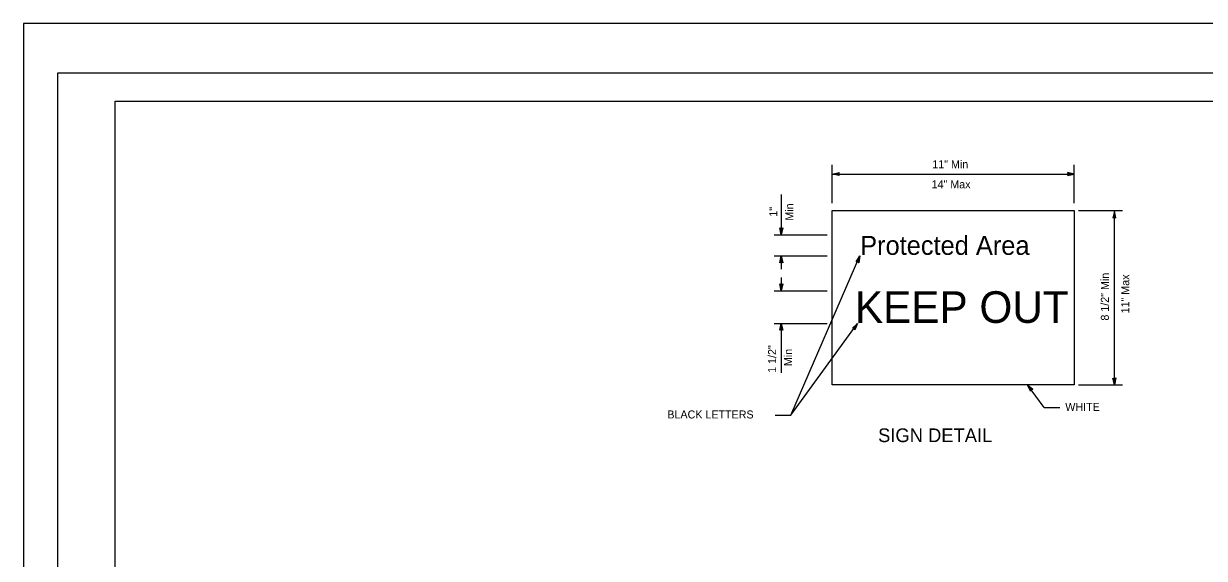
# Model space of a CAD drawing. Extents: x -893 to 867, y -474 to 712.
# Drawn here: x -893 to 139, y 244 to 712 of the extents above; entities that cross this region are included whole.
import ezdxf

# ---------------------------------------------------------------- set-up
doc = ezdxf.new("R2010")
doc.units = 0
for name, color, linetype in [('border_PLOTTING-ELEMENTS', 7, 'Continuous'), ('border_rw_22x34_Cut_Lines', 7, 'Continuous'), ('border_SHEET', 7, 'Continuous'), ('temp_CONSTRUCTION', 7, 'Continuous'), ('temp_CONSTRUCTION-anno', 7, 'Continuous')]:
    doc.layers.add(name, color=color, linetype=linetype)

msp = doc.modelspace()

# ---------------------------------------------------------------- linework, layer by layer
at = {"layer": 'border_PLOTTING-ELEMENTS'}
for points in [[(-893.5, -474), (866.5, -474), (866.5, 712), (-893.5, 712)], [(-863.5, 669), (836.5, 669), (836.5, -431), (-863.5, -431)]]:
    msp.add_lwpolyline(points, close=True, dxfattribs=at)
at = {"layer": 'border_rw_22x34_Cut_Lines'}
msp.add_lwpolyline([(-863.5, 669), (836.5, 669), (836.5, -431), (-863.5, -431)], close=True, dxfattribs=at)
at = {"layer": 'border_SHEET'}
for p, q in [((-813.5, 644), (811.5, 644)), ((-813.5, -406), (-813.5, 644))]:
    msp.add_line(p, q, dxfattribs=at)
at = {"layer": 'temp_CONSTRUCTION'}
msp.add_lwpolyline([(-186.3, 548.4), (25.3, 548.4), (25.3, 396), (-186.3, 396)], close=True, dxfattribs=at)
at = {"layer": 'temp_CONSTRUCTION-anno'}
for p, q in [((-186.3, 555), (-186.3, 588.4)), ((-186.3, 580.4), (-180.3, 581.8)), ((-186.3, 580.4), (25.3, 580.4)), ((-180.3, 579.1), (-186.3, 580.4)), ((-186.3, 580.4), (-186.3, 580.4)), ((-180.6, 579.5), (-185, 580.4)), ((-184.9, 580.4), (-180.6, 581.4)), ((-183.6, 580.4), (-180.8, 581.1)), ((-180.8, 579.8), (-183.6, 580.4)), ((-182.2, 580.4), (-181, 580.7)), ((-181, 580.2), (-182.2, 580.4)), ((-180.3, 581.8), (-181.1, 580.4)), ((-181.1, 580.4), (-180.3, 579.1)), ((-180.3, 581.8), (-180.3, 581.8)), ((-180.3, 579.1), (-180.3, 579.1)), ((25.3, 580.4), (19.3, 581.8)), ((19.3, 581.8), (19.3, 581.8)), ((19.3, 581.8), (20.1, 580.4)), ((20.1, 580.4), (19.3, 579.1)), ((19.3, 579.1), (25.3, 580.4)), ((19.3, 579.1), (19.3, 579.1)), ((23.9, 580.4), (19.5, 581.4)), ((19.5, 579.5), (23.9, 580.4)), ((22.5, 580.4), (19.7, 581.1)), ((19.7, 579.8), (22.5, 580.4)), ((21.1, 580.4), (19.9, 580.7)), ((19.9, 580.2), (21.1, 580.4)), ((25.3, 555), (25.3, 588.4)), ((25.3, 580.4), (25.3, 580.4)), ((-230.9, 562.6), (-230.9, 527.3)), ((29.2, 548.4), (67.5, 548.4)), ((60.4, 548), (59.1, 542)), ((60.4, 396), (60.4, 548)), ((61.8, 542), (60.4, 548)), ((60.4, 548), (60.4, 548)), ((59.1, 542), (60.4, 542.8)), ((59.1, 542), (59.1, 542)), ((60.4, 546.6), (59.5, 542.3)), ((60.4, 545.3), (59.8, 542.5)), ((60.4, 543.9), (60.2, 542.7)), ((61.4, 542.3), (60.4, 546.7)), ((61.1, 542.5), (60.4, 545.3)), ((60.7, 542.7), (60.4, 543.9)), ((60.4, 542.8), (61.8, 542)), ((61.8, 542), (61.8, 542)), ((-237.1, 527.3), (-190.6, 527.3)), ((-230.9, 527.3), (-232.2, 533.3)), ((-232.2, 533.3), (-232.2, 533.3)), ((-232.2, 533.3), (-230.9, 532.5)), ((-230.9, 528.7), (-231.9, 533.1)), ((-230.9, 530), (-231.5, 532.9)), ((-230.9, 531.4), (-231.2, 532.6)), ((-230.9, 532.5), (-229.6, 533.3)), ((-229.6, 533.3), (-230.9, 527.3)), ((-229.9, 533.1), (-230.9, 528.7)), ((-230.3, 532.8), (-230.9, 530)), ((-230.6, 532.7), (-230.9, 531.4)), ((-230.9, 527.3), (-230.9, 527.3)), ((-229.6, 533.3), (-229.6, 533.3)), ((-237.1, 508.8), (-190.6, 508.8)), ((-232.2, 502.8), (-230.9, 508.8)), ((-231.9, 503), (-230.9, 507.4)), ((-231.5, 503.3), (-230.9, 506.1)), ((-230.9, 508.8), (-230.9, 497.3)), ((-230.9, 508.8), (-230.9, 508.8)), ((-230.9, 508.8), (-229.6, 502.8)), ((-230.9, 507.4), (-229.9, 503)), ((-230.9, 506.1), (-230.3, 503.2)), ((-162.1, 508.8), (-162.1, 508.8)), ((-230.9, 503.6), (-232.2, 502.8)), ((-232.2, 502.8), (-232.2, 502.8)), ((-231.2, 503.4), (-230.9, 504.7)), ((-230.9, 504.7), (-230.6, 503.5)), ((-229.6, 502.8), (-230.9, 503.6)), ((-229.6, 502.8), (-229.6, 502.8)), ((-165.3, 503.7), (-165.3, 503.7)), ((-162.9, 502.8), (-162.9, 502.8)), ((-230.9, 489.8), (-230.9, 478.3)), ((-237.1, 478.3), (-190.6, 478.3)), ((-230.9, 478.3), (-232.2, 484.3)), ((-232.2, 484.3), (-232.2, 484.3)), ((-232.2, 484.3), (-230.9, 483.5)), ((-230.9, 479.7), (-231.9, 484.1)), ((-230.9, 481.1), (-231.5, 483.9)), ((-230.9, 482.5), (-231.2, 483.7)), ((-230.9, 483.5), (-229.6, 484.3)), ((-229.6, 484.3), (-230.9, 478.3)), ((-229.9, 484.1), (-230.9, 479.7)), ((-230.3, 483.9), (-230.9, 481.1)), ((-230.6, 483.7), (-230.9, 482.5)), ((-230.9, 478.3), (-230.9, 478.3)), ((-229.6, 484.3), (-229.6, 484.3)), ((-237.1, 449.7), (-190.6, 449.7)), ((-232.2, 443.7), (-230.9, 449.7)), ((-230.9, 444.5), (-232.2, 443.7)), ((-231.9, 443.9), (-230.9, 448.3)), ((-231.5, 444.2), (-230.9, 446.9)), ((-231.2, 444.3), (-230.9, 445.6)), ((-230.9, 449.7), (-230.9, 406.6)), ((-230.9, 449.7), (-230.9, 449.7)), ((-230.9, 449.7), (-229.6, 443.7)), ((-230.9, 448.3), (-229.9, 443.9)), ((-230.9, 446.9), (-230.3, 444.1)), ((-230.9, 445.6), (-230.6, 444.4)), ((-229.6, 443.7), (-230.9, 444.5)), ((-222.4, 369.4), (-164.1, 449.7)), ((-168.6, 445.6), (-168.6, 445.6)), ((-166.4, 444.1), (-166.4, 444.1)), ((-164.1, 449.7), (-164.1, 449.7)), ((-232.2, 443.7), (-232.2, 443.7)), ((-229.6, 443.7), (-229.6, 443.7)), ((-0.9, 376.3), (-15.4, 396)), ((-15.4, 396), (-15.4, 396)), ((29.2, 396), (67.5, 396)), ((60.4, 396), (59.1, 401.9)), ((59.1, 401.9), (59.1, 401.9)), ((59.1, 401.9), (60.4, 401.2)), ((60.4, 397.3), (59.5, 401.7)), ((60.4, 398.7), (59.8, 401.5)), ((60.4, 400.1), (60.2, 401.3)), ((60.4, 401.2), (61.8, 402)), ((61.8, 402), (60.4, 396)), ((61.4, 401.7), (60.4, 397.3)), ((61.1, 401.5), (60.4, 398.7)), ((60.7, 401.3), (60.4, 400.1)), ((60.4, 396), (60.4, 396)), ((61.8, 402), (61.8, 402)), ((-13, 390.5), (-13, 390.5)), ((-10.8, 392.1), (-10.8, 392.1)), ((-0.9, 376.3), (12.6, 376.3))]:
    msp.add_line(p, q, dxfattribs=at)
msp.add_lwpolyline([(-236.2, 369.4), (-222.4, 369.4), (-162.1, 508.8)], dxfattribs=at)
for points in [[(-165.3, 503.7), (-162.1, 508.8), (-162.9, 502.8), (-163.1, 503.1), (-162.6, 507.5), (-164.9, 503.8), (-164.5, 503.9), (-163, 506.3), (-163.4, 503.5), (-163.6, 503.8), (-163.5, 505), (-164.1, 504), (-163.8, 504), (-162.9, 502.8), (-163.8, 504)], [(-168.6, 445.6), (-164.1, 449.7), (-166.4, 444.1), (-166.6, 444.5), (-164.9, 448.6), (-168.2, 445.6), (-167.8, 445.5), (-165.7, 447.4), (-166.8, 444.8), (-166.9, 445.2), (-166.5, 446.3), (-167.4, 445.5), (-167, 445.5), (-166.4, 444.1), (-167, 445.5)], [(-13, 390.5), (-15.4, 396), (-10.8, 392.1), (-11.3, 392), (-14.6, 394.9), (-12.8, 390.9), (-12.6, 391.3), (-13.8, 393.9), (-11.7, 392), (-12.1, 392), (-13, 392.8), (-12.5, 391.6), (-12.4, 391.9), (-10.8, 392.1), (-12.4, 391.9)]]:
    msp.add_lwpolyline(points, close=True, dxfattribs=at)

# ---------------------------------------------------------------- texts
at = {"layer": 'temp_CONSTRUCTION'}
for s, height, p in [('Protected Area', 16.607, (-161.9, 509.7)), ('KEEP OUT', 27.65, (-166.5, 450.2))]:
    msp.add_text(s, height=height, dxfattribs=at).set_placement(p)
at = {"layer": 'temp_CONSTRUCTION-anno'}
for s, height, p in [('11" Min', 7, (-98.8, 585.4)), ('14" Max', 7, (-99.4, 567.9)), ('BLACK LETTERS', 7, (-330.5, 366.6)), ('WHITE', 7, (17.5, 373.2)), ('SIGN DETAIL', 12, (-146.2, 345.9))]:
    msp.add_text(s, height=height, dxfattribs=at).set_placement(p)
for s, p in [('1"', (-234.3, 543.1)), ('Min', (-220.3, 539.6)), ('8 1/2" Min', (55.6, 452.2)), ('11" Max ', (73.4, 458.5)), ('1 1/2"', (-235.4, 406.5)), ('Min', (-221.4, 412.4))]:
    msp.add_text(s, height=7, rotation=90, dxfattribs=at).set_placement(p)

doc.saveas('drawing.dxf')
